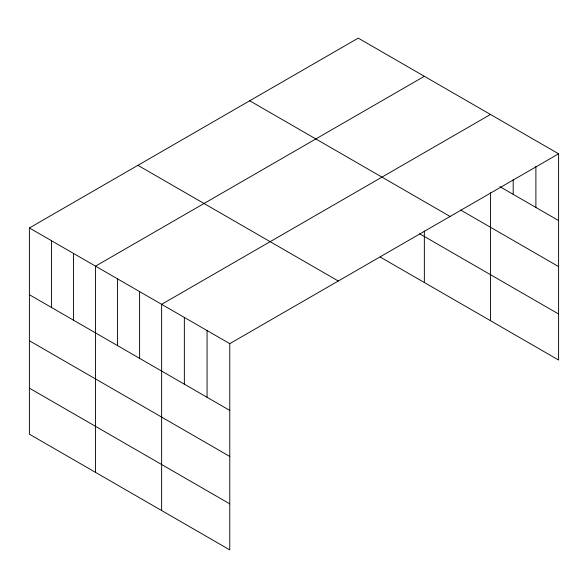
<?xml version="1.0" encoding="UTF-8"?>
<svg xmlns="http://www.w3.org/2000/svg" width="588" height="588" viewBox="0 0 588 588"><rect width="100%" height="100%" fill="white"/><g stroke="black" fill="none" stroke-linecap="round" stroke-linejoin="round"><path stroke-width="0.88" d="M29.4 227.968L229.768 343.657L229.768 549.876L29.4 434.194L29.4 227.968L358.232 38.124L558.6 153.806L558.6 360.032L380.267 257.074M424.352 76.3L95.521 266.144L95.521 472.37M490.473 114.476L161.641 304.319L161.641 510.546M229.768 343.657L558.6 153.806M499.874 186.653L558.6 220.559M460.558 209.982L558.6 266.584M249.716 100.776L450.085 216.458M419.626 233.767L558.6 314.007M137.915 165.324L338.284 281.005M29.4 294.728L229.768 410.409M29.4 340.746L229.768 456.435M29.4 388.168L229.768 503.85M535.889 166.301L535.889 207.446M513.184 179.708L513.184 194.341M490.473 192.732L490.473 320.695M424.352 231.025L424.352 282.519M207.064 330.544L207.064 397.297M184.353 317.432L184.353 384.185M139.606 291.597L139.606 358.349M117.563 278.874L117.563 345.626M73.478 253.421L73.478 320.173M51.443 240.698L51.443 307.45"/></g></svg>
